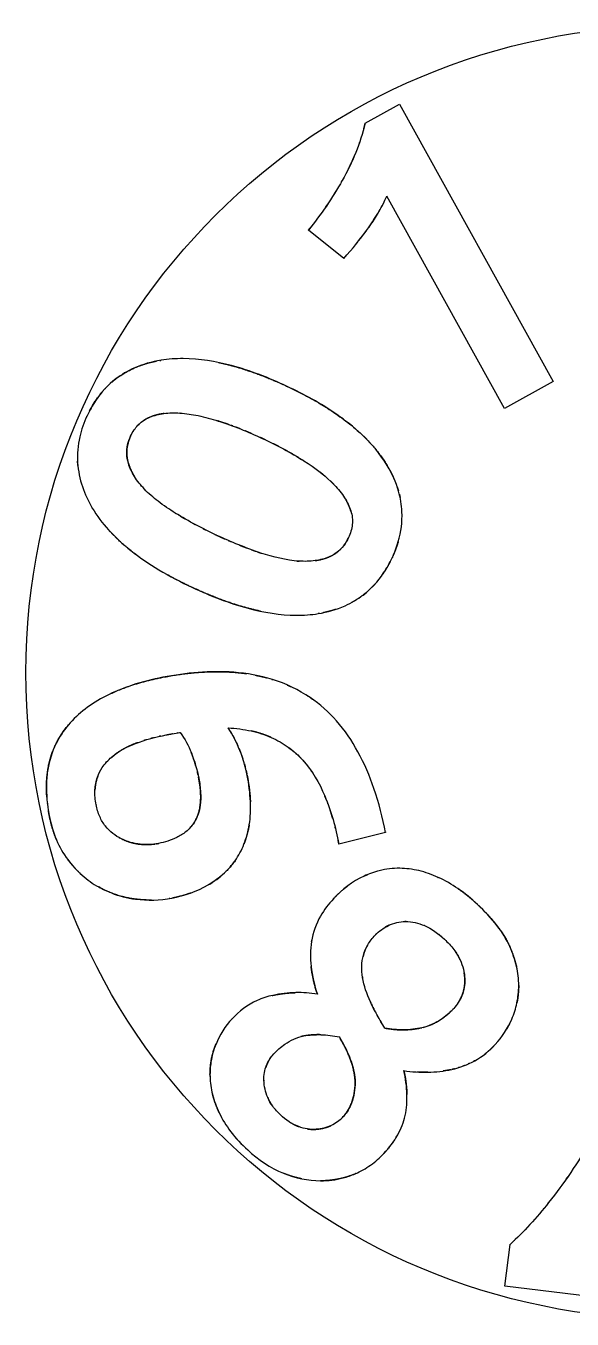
# Model space of a CAD drawing. Extents: x -150 to 150, y -150 to 150.
# Drawn here: x -150 to -23.4, y -150 to 150 of the extents above; entities that cross this region are included whole.
import ezdxf

# ---------------------------------------------------------------- set-up
doc = ezdxf.new("R2010")
doc.units = 0
doc.layers.add('Shape2DView', color=7, linetype='CONTINUOUS')

msp = doc.modelspace()

# ---------------------------------------------------------------- linework, layer by layer
at = {"layer": 'Shape2DView'}
for p, q in [((-71.3804, 127.397), (-63.4334, 131.802)), ((-63.4334, 131.802), (-27.7879, 67.4954)), ((-39.0841, 61.2338), (-66.3921, 110.499)), ((-76.3572, 96.0192), (-84.554, 102.621)), ((-27.7879, 67.4954), (-39.0841, 61.2338)), ((-66.6411, -37.1467), (-77.4769, -39.785)), ((-39.0062, -142.337), (-37.8183, -132.662)), ((10.1287, -148.37), (-39.0062, -142.337))]:
    msp.add_line(p, q, dxfattribs=at)
msp.add_circle((0, 0), 150, dxfattribs=at)
for points, degree in [([(-71.3804, 127.397), (-72.5167, 122.758), (-74.3327, 118.294), (-76.6915, 114.143)], 3), ([(-71.7348, 126.037), (-71.548, 126.714), (-71.3804, 127.397)], 2), ([(-72.6937, 122.949), (-72.666, 123.03)], 1), ([(-72.0542, 124.928), (-72.0542, 124.928)], 1), ([(-75.3225, 116.711), (-74.5441, 118.27), (-73.8776, 119.856)], 2), ([(-76.6915, 114.143), (-78.9893, 110.094), (-81.5907, 106.212), (-84.554, 102.621)], 3), ([(-76.928, 113.729), (-76.6915, 114.143)], 1), ([(-78.5556, 111.006), (-78.3208, 111.383), (-78.0884, 111.765)], 2), ([(-80.554, 107.945), (-80.2802, 108.345), (-80.0095, 108.75)], 2), ([(-67.0929, 108.998), (-68.4258, 106.333), (-70.5519, 103.299)], 2), ([(-81.9854, 105.925), (-81.6996, 106.317)], 1), ([(-84.554, 102.621), (-84.2429, 102.997), (-83.9352, 103.381)], 2), ([(-76.3572, 96.0192), (-74.3124, 98.281), (-72.4207, 100.681), (-70.646, 103.165)], 3), ([(-71.1132, 102.517), (-72.297, 100.889), (-73.4919, 99.3943)], 2), ([(-70.646, 103.165), (-70.7414, 103.032)], 1), ([(-74.3093, 98.3889), (-74.4946, 98.1657)], 1), ([(-128.984, 68.2415), (-125.069, 71.1843), (-119.707, 72.2404)], 2), ([(-119.002, 72.37), (-118.913, 72.385)], 1), ([(-118.834, 72.3981), (-118.673, 72.4244)], 1), ([(-105.358, 71.9001), (-98.1011, 70.3988), (-89.5867, 66.4285)], 2), ([(-135.255, 60.6865), (-133.546, 63.9582), (-131.161, 66.3486)], 2), ([(-129.99, 67.4338), (-129.546, 67.8143), (-129.082, 68.1679)], 2), ([(-89.5867, 66.4285), (-72.5175, 58.469), (-66.266, 47.9868)], 2), ([(-117.99, 60.0864), (-119.755, 59.8505), (-121.256, 59.2244)], 2), ([(-114.238, 60.1718), (-114.32, 60.1771)], 1), ([(-135.88, 59.4102), (-135.811, 59.5587)], 1), ([(-121.256, 59.2244), (-122.763, 58.6225), (-123.892, 57.4984)], 2), ([(-105.423, 58.3331), (-105.579, 58.3836)], 1), ([(-102.881, 57.4749), (-104.165, 57.9346), (-105.423, 58.3331)], 2), ([(-105.423, 58.3331), (-101.942, 57.2291), (-98.5484, 55.8565), (-95.2363, 54.3129)], 3), ([(-102.028, 57.1645), (-102.478, 57.3295)], 1), ([(-125.73, 54.8191), (-127.216, 51.6325), (-126.243, 48.5286)], 2), ([(-100.333, 56.514), (-100.83, 56.7109), (-101.323, 56.8992)], 2), ([(-97.7228, 55.4315), (-98.4557, 55.7488), (-99.1803, 56.0479)], 2), ([(-95.2363, 54.3129), (-95.7829, 54.5658)], 1), ([(-94.3663, 53.9022), (-94.7981, 54.1085), (-95.2363, 54.3129)], 2), ([(-95.2363, 54.3129), (-91.9144, 52.7631), (-88.6717, 51.0392), (-85.5772, 49.0789)], 3), ([(-91.3778, 52.4101), (-91.9816, 52.7252), (-92.5995, 53.036)], 2), ([(-90.3181, 51.8479), (-90.3315, 51.8551)], 1), ([(-85.5772, 49.0789), (-87.7952, 50.4846), (-90.2571, 51.815)], 2), ([(-138.006, 48.6744), (-138.024, 49.0014)], 1), ([(-137.955, 48.021), (-137.986, 48.3473), (-138.006, 48.6744)], 2), ([(-126.243, 48.5286), (-125.765, 46.9606), (-124.82, 45.4416)], 2), ([(-85.5772, 49.0789), (-83.0142, 47.4712), (-80.5653, 45.651), (-78.4775, 43.4636)], 3), ([(-80.4802, 45.3657), (-81.0962, 45.8984), (-81.7681, 46.4247)], 2), ([(-65.8443, 47.2571), (-65.2084, 46.1186), (-64.707, 44.9739)], 2), ([(-122.544, 42.5399), (-122.487, 42.4811)], 1), ([(-78.4775, 43.4636), (-78.9185, 43.9272), (-79.4, 44.3861)], 2), ([(-63.9757, 43.0939), (-63.8192, 42.6341), (-63.6843, 42.1734)], 2), ([(-74.7175, 37.5234), (-75.2186, 39.0827), (-76.1796, 40.5894)], 2), ([(-63.4671, 41.376), (-63.3646, 40.9691), (-63.2788, 40.5614)], 2), ([(-134.619, 38.1451), (-134.702, 38.2862)], 1), ([(-115.523, 37.059), (-115.383, 36.973)], 1), ([(-115.383, 36.973), (-115.173, 36.8436)], 1), ([(-105.726, 31.8169), (-109.036, 33.3611), (-112.276, 35.0592), (-115.383, 36.973)], 3), ([(-114.682, 36.5457), (-114.668, 36.5374)], 1), ([(-114.218, 36.2685), (-113.677, 35.9477), (-113.122, 35.63)], 2), ([(-74.6691, 37.3672), (-74.7175, 37.5234)], 1), ([(-125.722, 28.3114), (-128.636, 30.647), (-130.856, 33.0985)], 2), ([(-111.412, 34.6762), (-111.095, 34.504), (-110.774, 34.3327)], 2), ([(-108.975, 33.3966), (-108.645, 33.2293), (-108.312, 33.063)], 2), ([(-106.302, 32.087), (-105.726, 31.8169)], 1), ([(-105.726, 31.8169), (-104.78, 31.3756), (-103.847, 30.9612)], 2), ([(-95.5376, 27.7188), (-99.0113, 28.8753), (-102.405, 30.269), (-105.726, 31.8169)], 3), ([(-103.145, 30.6527), (-102.493, 30.3715)], 1), ([(-79.7051, 26.8275), (-76.7337, 28.0924), (-75.2478, 31.279)], 2), ([(-75.2478, 31.279), (-75.2135, 31.3533)], 1), ([(-63.7354, 30.2868), (-64.2369, 28.5793), (-65.0186, 26.859)], 2), ([(-125.554, 28.1787), (-125.722, 28.3114)], 1), ([(-123.552, 26.6764), (-124.264, 27.1862), (-124.943, 27.7047)], 2), ([(-100.59, 29.5812), (-99.6682, 29.2096), (-98.7596, 28.8656)], 2), ([(-97.8191, 28.5157), (-97.2924, 28.3231), (-96.7703, 28.14)], 2), ([(-96.469, 28.0351), (-96.0015, 27.8731), (-95.5376, 27.7188)], 2), ([(-95.5376, 27.7188), (-95.3821, 27.6674)], 1), ([(-86.7019, 25.8265), (-89.7123, 26.044), (-92.67, 26.7712), (-95.5376, 27.7188)], 3), ([(-87.2941, 25.8752), (-86.9956, 25.8472), (-86.7019, 25.8265)], 2), ([(-83.0079, 25.9448), (-81.2289, 26.1931), (-79.7051, 26.8275)], 2), ([(-65.5646, 25.7243), (-66.3457, 24.1892), (-67.2711, 22.8427)], 2), ([(-65.0678, 26.7513), (-65.1367, 26.6026)], 1), ([(-111.376, 19.7012), (-114.341, 21.0836), (-116.984, 22.5508)], 2), ([(-68.5906, 21.1057), (-69.1927, 20.3885), (-69.8447, 19.7366)], 2), ([(-95.6001, 14.2181), (-102.862, 15.7309), (-111.376, 19.7012)], 2), ([(-71.0515, 18.6225), (-71.4644, 18.2709), (-71.8948, 17.9422)], 2), ([(-71.9937, 17.8671), (-73.2548, 16.9161), (-74.6652, 16.1602)], 2), ([(-82.1117, 13.686), (-82.2733, 13.6591)], 1), ([(-81.9576, 13.7125), (-82.0366, 13.6988)], 1), ([(-78.218, 14.6425), (-79.6616, 14.1653), (-81.2286, 13.8495)], 2), ([(-118.26, -1.11207), (-107.508, 0.97777), (-98.8544, -0.28118)], 2), ([(-131.108, -5.27829), (-125.67, -2.55237), (-118.26, -1.11207)], 2), ([(-96.8842, -0.61649), (-95.5478, -0.8779), (-94.2644, -1.22383)], 2), ([(-92.9811, -1.59496), (-92.8001, -1.65144)], 1), ([(-89.448, -2.89964), (-89.0129, -3.08815), (-88.585, -3.28815)], 2), ([(-84.8532, -5.33752), (-84.6602, -5.46157)], 1), ([(-84.1138, -5.82339), (-83.8424, -6.00707), (-83.5747, -6.19675)], 2), ([(-145.162, -28.9533), (-145.911, -18.9557), (-140.154, -12.177)], 2), ([(-124.569, -16.4534), (-122.271, -15.5832), (-119.888, -14.9407), (-117.472, -14.4709)], 3), ([(-118.76, -14.7387), (-119.089, -14.8129)], 1), ([(-117.472, -14.4709), (-116.823, -14.3448), (-116.105, -14.2052)], 2), ([(-116.105, -14.2052), (-115.528, -14.0935), (-114.907, -14.0167), (-114.274, -13.9556)], 3), ([(-116.049, -14.1944), (-116.105, -14.2052)], 1), ([(-115.928, -14.1722), (-115.938, -14.1739)], 1), ([(-114.813, -14.0123), (-114.857, -14.0174)], 1), ([(-114.274, -13.9556), (-114.397, -13.9677)], 1), ([(-114.223, -14.0198), (-114.274, -13.9556)], 1), ([(-114.274, -13.9556), (-113.153, -15.3595), (-112.321, -16.9822), (-111.657, -18.6602)], 3), ([(-100.416, -18.1066), (-101.151, -16.2704), (-102.044, -14.496), (-103.139, -12.8552)], 3), ([(-103.139, -12.8552), (-103.044, -12.9984)], 1), ([(-102.601, -13.6983), (-102.407, -14.0207)], 1), ([(-102.078, -14.5945), (-101.911, -14.8944), (-101.749, -15.2027)], 2), ([(-93.1351, -15.0599), (-95.2773, -14.1065), (-97.7876, -13.5548)], 2), ([(-130.124, -19.6254), (-128.497, -18.232), (-126.576, -17.2092), (-124.569, -16.4534)], 3), ([(-127.161, -17.6207), (-128.82, -18.5085), (-130.124, -19.6254)], 2), ([(-124.569, -16.4534), (-125.958, -16.9768), (-127.161, -17.6206)], 2), ([(-124.079, -16.2716), (-124.326, -16.3611), (-124.569, -16.4534)], 2), ([(-122.069, -15.6033), (-122.362, -15.6923), (-122.652, -15.7849)], 2), ([(-120.436, -15.143), (-120.752, -15.2253), (-121.063, -15.3114)], 2), ([(-101.216, -16.2718), (-101.028, -16.6674), (-100.849, -17.0757)], 2), ([(-100.602, -17.6514), (-100.508, -17.8771), (-100.416, -18.1066)], 2), ([(-85.8309, -20.343), (-87.3929, -18.6242), (-89.2579, -17.2861)], 2), ([(-130.124, -19.6254), (-130.249, -19.7309)], 1), ([(-111.657, -18.6602), (-111.687, -18.5841)], 1), ([(-110.548, -21.9771), (-111.016, -20.2843), (-111.657, -18.6602)], 2), ([(-111.657, -18.6602), (-110.907, -20.5594), (-110.337, -22.5291), (-109.948, -24.5343)], 3), ([(-98.7267, -23.8781), (-99.1093, -21.9096), (-99.6896, -19.9798), (-100.416, -18.1066)], 3), ([(-100.357, -18.2595), (-100.252, -18.5362)], 1), ([(-100.021, -19.1734), (-99.8488, -19.6595), (-99.6933, -20.1429)], 2), ([(-85.8309, -20.343), (-83.6588, -22.7638), (-82.0039, -25.6149), (-80.7482, -28.6112)], 3), ([(-83.037, -24.1118), (-84.3103, -22.0385), (-85.8309, -20.343)], 2), ([(-110.11, -23.7472), (-110.186, -23.3995), (-110.27, -23.0546)], 2), ([(-99.365, -21.2234), (-99.2444, -21.6453), (-99.1364, -22.065)], 2), ([(-98.9734, -22.7281), (-98.8808, -23.1228), (-98.7995, -23.5156)], 2), ([(-98.7584, -23.7172), (-98.7267, -23.8781)], 1), ([(-98.7267, -23.8781), (-98.0949, -27.1282), (-97.9722, -29.9761)], 2), ([(-133.406, -24.2708), (-133.927, -25.6704), (-133.999, -27.3036)], 2), ([(-133.349, -24.1171), (-133.406, -24.2708)], 1), ([(-111.028, -34.8516), (-108.659, -31.1639), (-109.948, -24.5343)], 2), ([(-109.948, -24.5343), (-110.014, -24.204)], 1), ([(-80.7482, -28.6112), (-79.2475, -32.197), (-78.221, -35.9691), (-77.4769, -39.785)], 3), ([(-80.4537, -29.3314), (-80.5988, -28.9676), (-80.7482, -28.6112)], 2), ([(-145.021, -30.4016), (-145.033, -30.2979)], 1), ([(-144.589, -33.1475), (-144.706, -32.5442), (-144.803, -31.9513)], 2), ([(-133.72, -30.6801), (-133.704, -30.7605)], 1), ([(-80.0332, -30.4268), (-80.0359, -30.4195)], 1), ([(-78.9015, -33.8625), (-79.1942, -32.8616), (-79.5135, -31.9056)], 2), ([(-142.919, -38.7909), (-143.99, -36.2309), (-144.589, -33.1475)], 2), ([(-131.651, -35.5207), (-131.549, -35.6486)], 1), ([(-127.857, -38.5839), (-129.29, -37.9043), (-130.545, -36.8784), (-131.549, -35.6486)], 3), ([(-111.695, -35.7407), (-111.334, -35.3165), (-111.028, -34.8516)], 2), ([(-98.2423, -35.3099), (-98.646, -37.6958), (-99.4449, -39.7511)], 2), ([(-78.2827, -36.1463), (-78.3661, -35.8171)], 1), ([(-128.473, -38.2637), (-128.343, -38.337), (-128.211, -38.4065)], 2), ([(-127.857, -38.5839), (-125.78, -39.5988), (-123.535, -39.8362)], 2), ([(-123.535, -39.8362), (-125.035, -39.6798), (-126.502, -39.2483), (-127.857, -38.5839)], 3), ([(-77.4769, -39.785), (-77.566, -39.3263), (-77.6596, -38.875)], 2), ([(-66.6732, -36.9861), (-66.6411, -37.1467)], 1), ([(-119.281, -39.6476), (-120.678, -39.9202), (-122.115, -39.9724), (-123.535, -39.8362)], 3), ([(-123.535, -39.8362), (-121.736, -40.0076), (-120.039, -39.7735)], 2), ([(-119.72, -39.7257), (-119.499, -39.6901), (-119.281, -39.6476)], 2), ([(-119.281, -39.6476), (-119.2, -39.6318)], 1), ([(-137.145, -46.8624), (-138.824, -45.3403), (-140.289, -43.412)], 2), ([(-101.544, -43.683), (-104.028, -47.1447), (-107.76, -49.2889)], 2), ([(-71.642, -47.2293), (-74.3211, -48.4845), (-76.7124, -50.3118), (-78.725, -52.4768)], 3), ([(-71.642, -47.2293), (-71.2231, -47.0322), (-70.7989, -46.8565)], 2), ([(-54.6124, -47.4734), (-54.463, -47.5408)], 1), ([(-124.608, -52.5637), (-129.077, -52.0138), (-133.134, -49.7524)], 2), ([(-116.175, -52.343), (-113.232, -51.7737), (-110.363, -50.778), (-107.76, -49.2889)], 3), ([(-78.725, -52.4768), (-77.2272, -50.8706), (-75.5697, -49.6136)], 2), ([(-49.8634, -50.1487), (-47.5863, -51.7162), (-45.3271, -53.823)], 2), ([(-124.608, -52.5637), (-121.806, -52.9174), (-118.947, -52.8841), (-116.175, -52.343)], 3), ([(-120.918, -52.7958), (-122.724, -52.8001), (-124.608, -52.5637)], 2), ([(-116.674, -52.4346), (-116.805, -52.4567)], 1), ([(-111.833, -51.1588), (-113.898, -51.9005), (-116.175, -52.343)], 2), ([(-78.8362, -52.5968), (-78.725, -52.4768)], 1), ([(-45.2074, -53.9349), (-44.9177, -54.2068), (-44.6376, -54.4781)], 2), ([(-43.44, -55.6818), (-39.6087, -59.6833), (-37.893, -63.5637)], 2), ([(-69.0944, -60.934), (-68.2107, -59.9829), (-67.1282, -59.2255), (-65.9463, -58.6811)], 3), ([(-65.9463, -58.6811), (-66.4181, -58.8994), (-66.8546, -59.1536)], 2), ([(-65.9463, -58.6811), (-64.7318, -58.0915), (-63.3888, -57.7843), (-62.0376, -57.7564)], 3), ([(-65.7982, -58.6112), (-65.9463, -58.6811)], 1), ([(-62.0376, -57.7564), (-62.2013, -57.7615)], 1), ([(-62.0376, -57.7564), (-60.5314, -57.7393), (-59.0386, -58.1244), (-57.6445, -58.7114)], 3), ([(-61.8734, -57.7561), (-62.0376, -57.7564)], 1), ([(-57.6445, -58.7114), (-57.7201, -58.6798)], 1), ([(-57.5692, -58.7441), (-57.6445, -58.7114)], 1), ([(-57.6445, -58.7114), (-55.9269, -59.4545), (-54.4012, -60.5965), (-53.0264, -61.8754)], 3), ([(-83.7971, -62.408), (-83.7434, -62.0851)], 1), ([(-68.7858, -60.618), (-68.9437, -60.7723), (-69.0944, -60.934)], 2), ([(-53.0264, -61.8754), (-53.6824, -61.2637), (-54.3331, -60.7465)], 2), ([(-72.0033, -70.7403), (-72.3013, -69.022), (-72.257, -67.2399), (-71.7901, -65.5603)], 3), ([(-71.7901, -65.5603), (-71.8336, -65.7183), (-71.8724, -65.8774)], 2), ([(-70.7638, -63.142), (-71.457, -64.3191), (-71.7901, -65.5603)], 2), ([(-49.3867, -66.6499), (-49.9103, -65.4684), (-50.8259, -64.2695)], 2), ([(-37.893, -63.5637), (-36.8404, -65.9446), (-36.3181, -68.1972)], 2), ([(-82.4582, -74.6523), (-83.5712, -71.2429), (-83.9076, -68.1915)], 2), ([(-49.3867, -66.6499), (-48.7706, -68.0594), (-48.3486, -69.564), (-48.2955, -71.0947)], 3), ([(-72.0299, -70.5787), (-72.0033, -70.7403)], 1), ([(-72.0033, -70.7403), (-71.9749, -70.902)], 1), ([(-70.1803, -76.3911), (-71.0154, -74.5876), (-71.6689, -72.6942), (-72.0033, -70.7403)], 3), ([(-48.9724, -74.9855), (-48.2216, -73.2105), (-48.2955, -71.0947)], 2), ([(-48.2955, -71.0947), (-48.2461, -72.4241), (-48.4528, -73.765), (-48.9724, -74.9855)], 3), ([(-48.2955, -71.0947), (-48.3211, -70.3603), (-48.4604, -69.6002)], 2), ([(-92.9305, -74.9238), (-92.7705, -74.8893)], 1), ([(-92.7705, -74.8893), (-90.1054, -74.3367), (-87.5718, -74.2696)], 2), ([(-48.9724, -74.9855), (-49.457, -76.0609), (-50.0698, -77.0805), (-50.8646, -77.9335)], 3), ([(-49.3902, -75.835), (-49.1722, -75.4291), (-48.9724, -74.9855)], 2), ([(-35.8039, -72.6044), (-35.827, -74.6976), (-36.2089, -76.6037)], 2), ([(-70.2487, -76.2423), (-70.1803, -76.3911)], 1), ([(-70.1803, -76.3911), (-70.0828, -76.6001)], 1), ([(-66.8385, -82.5062), (-68.0689, -80.5309), (-69.2041, -78.4968), (-70.1803, -76.3911)], 3), ([(-69.9461, -76.8888), (-69.7798, -77.2333)], 1), ([(-69.6097, -77.5787), (-69.3821, -78.0304)], 1), ([(-57.9033, -82.3237), (-54.013, -81.3096), (-50.8646, -77.9335)], 2), ([(-102.236, -80.3432), (-103.824, -82.0438), (-105.044, -84.0671), (-105.947, -86.2119)], 3), ([(-102.236, -80.3432), (-102.124, -80.2239)], 1), ([(-69.0355, -78.6978), (-68.8664, -79.0154)], 1), ([(-68.6805, -79.3589), (-68.638, -79.4366)], 1), ([(-67.935, -80.6836), (-67.6814, -81.1172)], 1), ([(-41.2374, -86.2922), (-39.6318, -84.5703), (-38.383, -82.5371), (-37.4038, -80.3945)], 3), ([(-37.4038, -80.3945), (-37.9992, -81.6969), (-38.6815, -82.8459)], 2), ([(-66.8385, -82.5062), (-62.3267, -83.3339), (-58.2212, -82.4023)], 2), ([(-107.335, -93.7237), (-107.427, -89.6873), (-105.947, -86.2119)], 2), ([(-105.947, -86.2119), (-105.883, -86.0612)], 1), ([(-85.6183, -84.3197), (-85.9401, -84.3814), (-86.2581, -84.4633)], 2), ([(-81.6777, -84.0168), (-83.7515, -83.9578), (-85.6183, -84.3197)], 2), ([(-73.7196, -95.6534), (-73.5384, -90.9671), (-77.3587, -84.5485)], 2), ([(-45.9831, -90.0541), (-44.2064, -89.0795), (-42.6202, -87.7767), (-41.2374, -86.2922)], 3), ([(-41.2374, -86.2922), (-42.3857, -87.5235), (-43.6231, -88.4915)], 2), ([(-92.639, -88.5305), (-93.5649, -89.5235), (-94.2242, -91.0983)], 2), ([(-94.2242, -91.0983), (-93.8299, -90.1576), (-93.3213, -89.2634), (-92.639, -88.5305)], 3), ([(-92.583, -88.4707), (-92.639, -88.5305)], 1), ([(-94.8403, -94.6175), (-94.885, -93.4136), (-94.6977, -92.2005), (-94.2242, -91.0983)], 3), ([(-94.2242, -91.0983), (-94.3529, -91.3996), (-94.4549, -91.7123)], 2), ([(-62.4059, -92.3518), (-60.5868, -92.6371), (-58.7424, -92.7583), (-56.9, -92.726)], 3), ([(-62.4059, -92.3518), (-61.7767, -95.2621), (-61.7025, -97.8557)], 2), ([(-56.9, -92.726), (-58.2157, -92.7489), (-59.508, -92.668)], 2), ([(-56.9, -92.726), (-55.0209, -92.6938), (-53.1456, -92.4771), (-51.3064, -92.0873)], 3), ([(-51.4744, -92.1224), (-52.3802, -92.3088), (-53.2879, -92.438)], 2), ([(-51.3064, -92.0873), (-49.4454, -91.6754), (-47.6504, -90.9798), (-45.9831, -90.0541)], 3), ([(-50.6692, -91.9343), (-50.9864, -92.0162), (-51.3064, -92.0873)], 2), ([(-49.4954, -91.5913), (-49.8633, -91.7075)], 1), ([(-48.2621, -91.1417), (-48.509, -91.2412), (-48.7577, -91.3336)], 2), ([(-47.3003, -90.7247), (-47.5288, -90.8292)], 1), ([(-45.9831, -90.0541), (-46.1853, -90.1662), (-46.3888, -90.2732)], 2), ([(-94.8428, -94.5356), (-94.8403, -94.6175)], 1), ([(-94.8403, -94.6175), (-94.8352, -94.7816)], 1), ([(-93.9631, -98.5771), (-94.4753, -97.3132), (-94.8112, -95.9728), (-94.8403, -94.6175)], 3), ([(-76.6091, -103.193), (-73.9262, -100.316), (-73.7196, -95.6534)], 2), ([(-105.219, -102.123), (-106.228, -99.9485), (-106.757, -97.8552)], 2), ([(-93.9936, -98.5011), (-93.9631, -98.5771)], 1), ([(-93.9631, -98.5771), (-93.5435, -99.6136), (-92.8019, -100.627)], 2), ([(-86.756, -105.345), (-88.3536, -104.776), (-89.7698, -103.772), (-91.0142, -102.612)], 3), ([(-88.901, -104.276), (-87.8325, -104.963), (-86.756, -105.345)], 2), ([(-76.6091, -103.193), (-77.3449, -103.984), (-78.2472, -104.614), (-79.228, -105.083)], 3), ([(-76.8379, -103.428), (-76.7209, -103.313), (-76.6091, -103.193)], 2), ([(-98.6117, -110.76), (-100.906, -108.62), (-102.554, -106.469)], 2), ([(-82.7193, -105.968), (-84.0849, -106.088), (-85.4663, -105.827), (-86.756, -105.345)], 3), ([(-84.7357, -105.887), (-83.7005, -106.053), (-82.7193, -105.968)], 2), ([(-82.7193, -105.968), (-80.8276, -105.828), (-79.228, -105.083)], 2), ([(-79.228, -105.083), (-80.3204, -105.593), (-81.512, -105.88), (-82.7193, -105.968)], 3), ([(-63.8834, -107.334), (-65.1016, -109.484), (-67.0311, -111.553)], 2), ([(-98.6117, -110.76), (-96.1888, -113.023), (-93.4052, -114.932), (-90.3194, -116.16)], 3), ([(-98.4916, -110.871), (-98.6117, -110.76)], 1), ([(-19.1261, -108.686), (-22.0715, -113.643), (-25.2797, -118.45), (-28.8752, -122.957)], 3), ([(-67.0311, -111.553), (-67.1432, -111.673)], 1), ([(-90.3194, -116.16), (-87.5858, -117.255), (-84.6593, -117.908), (-81.7114, -117.904)], 3), ([(-86.073, -117.449), (-88.1801, -117.013), (-90.3194, -116.16)], 2), ([(-73.9669, -116.395), (-76.0247, -117.24), (-78.206, -117.611)], 2), ([(-73.5151, -116.202), (-73.6648, -116.268)], 1), ([(-24.8413, -117.56), (-24.6067, -117.226), (-24.3725, -116.888)], 2), ([(-78.2063, -117.611), (-79.9207, -117.904), (-81.7114, -117.904)], 2), ([(-25.747, -118.833), (-25.7241, -118.801)], 1), ([(-28.9885, -123.099), (-28.8752, -122.957)], 1), ([(-28.8752, -122.957), (-28.7719, -122.827)], 1), ([(-28.1236, -122.004), (-28.118, -121.997)], 1), ([(-30.1313, -124.505), (-29.9451, -124.279)], 1), ([(-33.2015, -128.064), (-33.1509, -128.008)], 1), ([(-32.2392, -126.986), (-32.1133, -126.842)], 1), ([(-36.7503, -131.694), (-36.7253, -131.67)], 1), ([(-36.2586, -131.227), (-36.0728, -131.047)], 1), ([(-35.1984, -130.179), (-35.0115, -129.989)], 1), ([(-34.2801, -129.228), (-34.1406, -129.08)], 1), ([(-37.8183, -132.662), (-37.7534, -132.605)], 1)]:
    msp.add_open_spline(points, degree=degree, dxfattribs=at)
for points, knots in [([(-70.646, 103.165), (-69.7715, 104.407), (-68.9403, 105.679), (-68.1791, 106.991), (-67.5199, 108.128), (-66.9126, 109.295), (-66.3921, 110.499)], [0, 0, 0, 0, 0.535649, 0.535649, 0.535649, 1, 1, 1, 1]), ([(-118.673, 72.4244), (-120.836, 72.0803), (-122.967, 71.4924), (-124.969, 70.5979), (-126.45, 69.9372), (-127.858, 69.1081), (-129.145, 68.1197), (-130.989, 66.7076), (-132.574, 64.9695), (-133.863, 63.0389), (-134.603, 61.9327), (-135.249, 60.7648), (-135.811, 59.5587)], [0, 0, 0, 0, 0.293515, 0.293515, 0.293515, 0.510813, 0.510813, 0.510813, 0.821755, 0.821755, 0.821755, 1, 1, 1, 1]), ([(-89.5867, 66.4285), (-93.7138, 68.3501), (-97.9717, 70.0168), (-102.373, 71.1924), (-106.022, 72.1622), (-109.779, 72.7928), (-113.559, 72.8126), (-115.271, 72.8206), (-116.984, 72.7005), (-118.673, 72.4244)], [0, 0, 0, 0, 0.453406, 0.453406, 0.453406, 0.829589, 0.829589, 0.829589, 1, 1, 1, 1]), ([(-66.266, 47.9868), (-67.8884, 50.7076), (-69.963, 53.1398), (-72.2708, 55.3027), (-74.0492, 56.9693), (-75.9683, 58.4821), (-77.9695, 59.8722), (-81.6291, 62.4098), (-85.5543, 64.5456), (-89.5867, 66.4285)], [0, 0, 0, 0, 0.314874, 0.314874, 0.314874, 0.557267, 0.557267, 0.557267, 1, 1, 1, 1]), ([(-121.256, 59.2244), (-120.228, 59.6532), (-119.14, 59.9294), (-118.036, 60.0802), (-116.807, 60.2482), (-115.559, 60.2643), (-114.32, 60.1771)], [0, 0, 0, 0, 0.47337, 0.47337, 0.47337, 1, 1, 1, 1]), ([(-114.32, 60.1771), (-112.899, 60.0881), (-111.486, 59.8791), (-110.09, 59.5897), (-108.512, 59.2621), (-106.957, 58.8317), (-105.423, 58.3331)], [0, 0, 0, 0, 0.469582, 0.469582, 0.469582, 1, 1, 1, 1]), ([(-135.811, 59.5587), (-136.545, 57.9868), (-137.13, 56.3438), (-137.516, 54.6528), (-137.964, 52.6968), (-138.137, 50.677), (-138.006, 48.6744)], [0, 0, 0, 0, 0.463532, 0.463532, 0.463532, 1, 1, 1, 1]), ([(-125.73, 54.8191), (-125.496, 55.323), (-125.224, 55.8044), (-124.913, 56.2633), (-124.385, 57.0393), (-123.733, 57.7323), (-122.973, 58.2823), (-122.443, 58.6669), (-121.864, 58.9819), (-121.256, 59.2244)], [0, 0, 0, 0, 0.257597, 0.257597, 0.257597, 0.694859, 0.694859, 0.694859, 1, 1, 1, 1]), ([(-126.243, 48.5286), (-126.467, 49.2416), (-126.599, 49.9836), (-126.623, 50.7302), (-126.674, 52.1397), (-126.328, 53.5446), (-125.73, 54.8191)], [0, 0, 0, 0, 0.346746, 0.346746, 0.346746, 1, 1, 1, 1]), ([(-138.006, 48.6744), (-137.89, 46.7859), (-137.516, 44.9152), (-136.916, 43.1207), (-136.338, 41.3842), (-135.553, 39.7193), (-134.619, 38.1451)], [0, 0, 0, 0, 0.50838, 0.50838, 0.50838, 1, 1, 1, 1]), ([(-122.544, 42.5399), (-123.405, 43.4457), (-124.192, 44.425), (-124.848, 45.4868), (-125.436, 46.4388), (-125.918, 47.4588), (-126.243, 48.5286)], [0, 0, 0, 0, 0.527015, 0.527015, 0.527015, 1, 1, 1, 1]), ([(-65.1367, 26.6026), (-64.571, 27.8154), (-64.0893, 29.0683), (-63.7159, 30.3536), (-63.0624, 32.5942), (-62.7505, 34.9397), (-62.859, 37.2731), (-62.9315, 38.8854), (-63.2011, 40.4877), (-63.6454, 42.039), (-64.2424, 44.1291), (-65.1517, 46.1227), (-66.266, 47.9868)], [0, 0, 0, 0, 0.179416, 0.179416, 0.179416, 0.492397, 0.492397, 0.492397, 0.708752, 0.708752, 0.708752, 1, 1, 1, 1]), ([(-115.383, 36.973), (-116.758, 37.8187), (-118.095, 38.7252), (-119.367, 39.7143), (-120.488, 40.5856), (-121.559, 41.5212), (-122.544, 42.5399)], [0, 0, 0, 0, 0.531699, 0.531699, 0.531699, 1, 1, 1, 1]), ([(-78.4775, 43.4636), (-77.6107, 42.5668), (-76.8174, 41.5969), (-76.1511, 40.5446), (-75.5527, 39.5998), (-75.059, 38.5872), (-74.7175, 37.5234)], [0, 0, 0, 0, 0.526682, 0.526682, 0.526682, 1, 1, 1, 1]), ([(-134.619, 38.1451), (-133.548, 36.3384), (-132.269, 34.6589), (-130.859, 33.102), (-129.286, 31.3648), (-127.551, 29.7777), (-125.722, 28.3114)], [0, 0, 0, 0, 0.47275, 0.47275, 0.47275, 1, 1, 1, 1]), ([(-74.7175, 37.5234), (-74.383, 36.4891), (-74.2644, 35.3866), (-74.3784, 34.3055), (-74.4857, 33.2565), (-74.8013, 32.235), (-75.2478, 31.279)], [0, 0, 0, 0, 0.507799, 0.507799, 0.507799, 1, 1, 1, 1]), ([(-75.2478, 31.279), (-75.8535, 29.9705), (-76.7304, 28.7745), (-77.876, 27.8945), (-78.4358, 27.4614), (-79.0534, 27.1045), (-79.7051, 26.8275)], [0, 0, 0, 0, 0.670657, 0.670657, 0.670657, 1, 1, 1, 1]), ([(-125.722, 28.3114), (-123.656, 26.6716), (-121.467, 25.1902), (-119.206, 23.8326), (-116.675, 22.3138), (-114.052, 20.9494), (-111.376, 19.7012)], [0, 0, 0, 0, 0.471925, 0.471925, 0.471925, 1, 1, 1, 1]), ([(-79.7051, 26.8275), (-80.7454, 26.394), (-81.8458, 26.1101), (-82.9627, 25.9512), (-84.1986, 25.7751), (-85.4542, 25.7488), (-86.7019, 25.8265)], [0, 0, 0, 0, 0.474902, 0.474902, 0.474902, 1, 1, 1, 1]), ([(-82.2733, 13.6591), (-80.1328, 14.0083), (-78.0255, 14.5966), (-76.0444, 15.4836), (-74.567, 16.1439), (-73.1631, 16.9706), (-71.8782, 17.9548), (-70.0103, 19.381), (-68.4052, 21.139), (-67.102, 23.0923), (-66.3556, 24.2081), (-65.7039, 25.3861), (-65.1367, 26.6026)], [0, 0, 0, 0, 0.290079, 0.290079, 0.290079, 0.506465, 0.506465, 0.506465, 0.820523, 0.820523, 0.820523, 1, 1, 1, 1]), ([(-111.376, 19.7012), (-107.229, 17.7702), (-102.95, 16.0952), (-98.5264, 14.9139), (-94.8696, 13.9419), (-91.104, 13.3092), (-87.3142, 13.2874), (-85.6276, 13.2785), (-83.9392, 13.3936), (-82.2733, 13.6591)], [0, 0, 0, 0, 0.455328, 0.455328, 0.455328, 0.832142, 0.832142, 0.832142, 1, 1, 1, 1]), ([(-84.1138, -5.82339), (-86.8042, -3.99924), (-89.7731, -2.59489), (-92.875, -1.62794), (-95.784, -0.71788), (-98.8038, -0.18418), (-101.841, 0.04882), (-104.585, 0.25961), (-107.344, 0.22849), (-110.087, 0.0169), (-112.831, -0.19518), (-115.559, -0.58728), (-118.26, -1.11207)], [0, 0, 0, 0, 0.275394, 0.275394, 0.275394, 0.533615, 0.533615, 0.533615, 0.766808, 0.766808, 0.766808, 1, 1, 1, 1]), ([(-118.26, -1.11207), (-120.672, -1.58133), (-123.062, -2.17689), (-125.396, -2.94552), (-127.475, -3.63047), (-129.511, -4.45358), (-131.457, -5.45539), (-133.148, -6.32591), (-134.772, -7.33279), (-136.277, -8.49573), (-137.69, -9.58643), (-138.998, -10.8158), (-140.154, -12.177)], [0, 0, 0, 0, 0.294841, 0.294841, 0.294841, 0.55747, 0.55747, 0.55747, 0.785746, 0.785746, 0.785746, 1, 1, 1, 1]), ([(-66.6411, -37.1467), (-67.3301, -33.6894), (-68.2071, -30.2661), (-69.3497, -26.9299), (-70.3569, -23.9924), (-71.5718, -21.1213), (-73.0614, -18.3949), (-74.4575, -15.84), (-76.0991, -13.4129), (-78.022, -11.2241), (-79.8163, -9.17906), (-81.8589, -7.34776), (-84.1138, -5.82339)], [0, 0, 0, 0, 0.287439, 0.287439, 0.287439, 0.540678, 0.540678, 0.540678, 0.778134, 0.778134, 0.778134, 1, 1, 1, 1]), ([(-140.154, -12.177), (-141.272, -13.4927), (-142.236, -14.9413), (-143.001, -16.4901), (-143.937, -18.3796), (-144.57, -20.414), (-144.913, -22.4933), (-145.096, -23.6066), (-145.203, -24.7271), (-145.235, -25.855), (-145.309, -28.3004), (-145.055, -30.748), (-144.589, -33.1475)], [0, 0, 0, 0, 0.233184, 0.233184, 0.233184, 0.517782, 0.517782, 0.517782, 0.669882, 0.669882, 0.669882, 1, 1, 1, 1]), ([(-103.139, -12.8552), (-101.335, -12.9511), (-99.5351, -13.17), (-97.7713, -13.5584), (-96.1819, -13.9086), (-94.6214, -14.3983), (-93.1351, -15.0599)], [0, 0, 0, 0, 0.525869, 0.525869, 0.525869, 1, 1, 1, 1]), ([(-93.1351, -15.0599), (-91.7484, -15.6838), (-90.4224, -16.4431), (-89.1909, -17.3343), (-87.9702, -18.2166), (-86.8436, -19.228), (-85.8309, -20.343)], [0, 0, 0, 0, 0.502324, 0.502324, 0.502324, 1, 1, 1, 1]), ([(-133.406, -24.2708), (-133.126, -23.4953), (-132.76, -22.7512), (-132.31, -22.061), (-131.713, -21.143), (-130.968, -20.3241), (-130.124, -19.6254)], [0, 0, 0, 0, 0.429429, 0.429429, 0.429429, 1, 1, 1, 1]), ([(-98.2423, -35.3099), (-97.9619, -33.5533), (-97.8961, -31.766), (-97.9717, -29.9882), (-98.0601, -27.9365), (-98.3353, -25.8949), (-98.7267, -23.8781)], [0, 0, 0, 0, 0.464424, 0.464424, 0.464424, 1, 1, 1, 1]), ([(-133.72, -30.6801), (-133.94, -29.5503), (-134.053, -28.3972), (-133.997, -27.2495), (-133.948, -26.2337), (-133.761, -25.2227), (-133.406, -24.2708)], [0, 0, 0, 0, 0.530152, 0.530152, 0.530152, 1, 1, 1, 1]), ([(-109.948, -24.5343), (-109.734, -25.638), (-109.579, -26.7543), (-109.52, -27.8765), (-109.469, -28.847), (-109.489, -29.8228), (-109.616, -30.7859), (-109.803, -32.2184), (-110.243, -33.6335), (-111.028, -34.8516)], [0, 0, 0, 0, 0.316922, 0.316922, 0.316922, 0.591175, 0.591175, 0.591175, 1, 1, 1, 1]), ([(-131.549, -35.6486), (-132.096, -34.9817), (-132.538, -34.2306), (-132.884, -33.438), (-133.268, -32.5571), (-133.536, -31.6263), (-133.72, -30.6801)], [0, 0, 0, 0, 0.473811, 0.473811, 0.473811, 1, 1, 1, 1]), ([(-144.589, -33.1475), (-144.213, -35.082), (-143.674, -36.9886), (-142.913, -38.8063), (-142.229, -40.4406), (-141.361, -42.0013), (-140.289, -43.412)], [0, 0, 0, 0, 0.526387, 0.526387, 0.526387, 1, 1, 1, 1]), ([(-111.028, -34.8516), (-111.547, -35.6419), (-112.194, -36.3462), (-112.928, -36.9413), (-113.579, -37.4695), (-114.296, -37.9136), (-115.049, -38.2832), (-116.383, -38.9379), (-117.822, -39.3633), (-119.281, -39.6476)], [0, 0, 0, 0, 0.289397, 0.289397, 0.289397, 0.545794, 0.545794, 0.545794, 1, 1, 1, 1]), ([(-101.544, -43.683), (-100.7, -42.492), (-100.012, -41.1923), (-99.4771, -39.8334), (-98.9033, -38.3768), (-98.5035, -36.8541), (-98.2423, -35.3099)], [0, 0, 0, 0, 0.482747, 0.482747, 0.482747, 1, 1, 1, 1]), ([(-140.289, -43.412), (-139.294, -44.7224), (-138.182, -45.9459), (-136.951, -47.0366), (-135.78, -48.0748), (-134.501, -48.9911), (-133.134, -49.7524)], [0, 0, 0, 0, 0.5124, 0.5124, 0.5124, 1, 1, 1, 1]), ([(-107.76, -49.2889), (-106.4, -48.508), (-105.128, -47.5711), (-103.99, -46.4915), (-103.087, -45.6366), (-102.269, -44.6934), (-101.544, -43.683)], [0, 0, 0, 0, 0.557862, 0.557862, 0.557862, 1, 1, 1, 1]), ([(-63.38, -45.4137), (-64.9696, -45.4055), (-66.5606, -45.5865), (-68.1034, -45.969), (-69.3209, -46.2699), (-70.5072, -46.695), (-71.642, -47.2293)], [0, 0, 0, 0, 0.558934, 0.558934, 0.558934, 1, 1, 1, 1]), ([(-54.463, -47.5408), (-55.9177, -46.8796), (-57.4288, -46.3388), (-58.9824, -45.9682), (-60.4227, -45.6242), (-61.8996, -45.4288), (-63.38, -45.4137)], [0, 0, 0, 0, 0.518775, 0.518775, 0.518775, 1, 1, 1, 1]), ([(-45.3271, -53.823), (-46.7559, -52.4908), (-48.2681, -51.246), (-49.877, -50.1394), (-51.3271, -49.1423), (-52.8567, -48.2581), (-54.463, -47.5408)], [0, 0, 0, 0, 0.525881, 0.525881, 0.525881, 1, 1, 1, 1]), ([(-133.134, -49.7524), (-132.187, -50.2812), (-131.21, -50.7445), (-130.201, -51.1423), (-128.407, -51.8496), (-126.523, -52.3292), (-124.608, -52.5637)], [0, 0, 0, 0, 0.359409, 0.359409, 0.359409, 1, 1, 1, 1]), ([(-78.725, -52.4768), (-79.8635, -53.6973), (-80.8811, -55.0348), (-81.7067, -56.4857), (-82.7511, -58.3135), (-83.4746, -60.3269), (-83.7971, -62.408)], [0, 0, 0, 0, 0.442128, 0.442128, 0.442128, 1, 1, 1, 1]), ([(-37.893, -63.5637), (-38.6569, -61.8378), (-39.6703, -60.2295), (-40.8154, -58.7295), (-42.1664, -56.9627), (-43.7008, -55.3408), (-45.3271, -53.823)], [0, 0, 0, 0, 0.459282, 0.459282, 0.459282, 1, 1, 1, 1]), ([(-83.7971, -62.408), (-84.1134, -64.3136), (-84.1198, -66.2628), (-83.9086, -68.1818), (-83.666, -70.3829), (-83.1446, -72.5474), (-82.4582, -74.6523)], [0, 0, 0, 0, 0.466056, 0.466056, 0.466056, 1, 1, 1, 1]), ([(-71.7901, -65.5603), (-71.5669, -64.7267), (-71.2224, -63.927), (-70.7865, -63.1807), (-70.3137, -62.3702), (-69.736, -61.6219), (-69.0944, -60.934)], [0, 0, 0, 0, 0.479622, 0.479622, 0.479622, 1, 1, 1, 1]), ([(-53.0264, -61.8754), (-52.2288, -62.6198), (-51.4778, -63.4152), (-50.818, -64.2799), (-50.2564, -65.0169), (-49.761, -65.8059), (-49.3867, -66.6499)], [0, 0, 0, 0, 0.539739, 0.539739, 0.539739, 1, 1, 1, 1]), ([(-35.8039, -72.6044), (-35.7954, -71.1246), (-35.9822, -69.6463), (-36.3165, -68.2042), (-36.6856, -66.6107), (-37.2314, -65.0605), (-37.893, -63.5637)], [0, 0, 0, 0, 0.475255, 0.475255, 0.475255, 1, 1, 1, 1]), ([(-92.7705, -74.8893), (-94.0296, -75.1546), (-95.2606, -75.5548), (-96.4307, -76.0901), (-98.6305, -77.0907), (-100.593, -78.5753), (-102.236, -80.3432)], [0, 0, 0, 0, 0.347688, 0.347688, 0.347688, 1, 1, 1, 1]), ([(-82.4582, -74.6523), (-84.1154, -74.3503), (-85.8041, -74.2277), (-87.4883, -74.2675), (-89.2629, -74.3088), (-91.0319, -74.5287), (-92.7705, -74.8893)], [0, 0, 0, 0, 0.487006, 0.487006, 0.487006, 1, 1, 1, 1]), ([(-37.4038, -80.3945), (-36.8771, -79.2073), (-36.4864, -77.9608), (-36.2259, -76.6879), (-35.9507, -75.3457), (-35.8189, -73.9753), (-35.8039, -72.6044)], [0, 0, 0, 0, 0.486816, 0.486816, 0.486816, 1, 1, 1, 1]), ([(-50.8646, -77.9335), (-51.7794, -78.9148), (-52.7965, -79.8041), (-53.918, -80.5397), (-55.2306, -81.4036), (-56.6903, -82.0463), (-58.2212, -82.4023)], [0, 0, 0, 0, 0.460332, 0.460332, 0.460332, 1, 1, 1, 1]), ([(-85.6183, -84.3197), (-84.3254, -84.0688), (-83.0031, -83.9794), (-81.6857, -84.0166), (-80.2319, -84.0577), (-78.7837, -84.2506), (-77.3587, -84.5485)], [0, 0, 0, 0, 0.475531, 0.475531, 0.475531, 1, 1, 1, 1]), ([(-58.2212, -82.4023), (-59.6033, -82.7164), (-61.0194, -82.8781), (-62.4369, -82.8942), (-63.9117, -82.9116), (-65.3872, -82.7727), (-66.8385, -82.5062)], [0, 0, 0, 0, 0.490158, 0.490158, 0.490158, 1, 1, 1, 1]), ([(-105.947, -86.2119), (-106.51, -87.5316), (-106.902, -88.9228), (-107.121, -90.3409), (-107.294, -91.4586), (-107.361, -92.5923), (-107.335, -93.7237)], [0, 0, 0, 0, 0.559252, 0.559252, 0.559252, 1, 1, 1, 1]), ([(-92.639, -88.5305), (-91.8339, -87.6673), (-90.9518, -86.8731), (-89.982, -86.2016), (-88.672, -85.2908), (-87.1877, -84.6173), (-85.6183, -84.3197)], [0, 0, 0, 0, 0.424713, 0.424713, 0.424713, 1, 1, 1, 1]), ([(-77.3587, -84.5485), (-76.4755, -86.0342), (-75.6748, -87.5721), (-75.0331, -89.1765), (-74.5037, -90.5045), (-74.0825, -91.8809), (-73.8647, -93.294), (-73.7449, -94.0742), (-73.6891, -94.865), (-73.7196, -95.6534)], [0, 0, 0, 0, 0.437436, 0.437436, 0.437436, 0.799772, 0.799772, 0.799772, 1, 1, 1, 1]), ([(-62.1163, -102.761), (-61.7738, -101.155), (-61.6557, -99.5061), (-61.7022, -97.865), (-61.7551, -96.0109), (-62.0142, -94.1655), (-62.4059, -92.3518)], [0, 0, 0, 0, 0.469736, 0.469736, 0.469736, 1, 1, 1, 1]), ([(-107.335, -93.7237), (-107.304, -95.1149), (-107.099, -96.5003), (-106.758, -97.8501), (-106.387, -99.3196), (-105.857, -100.747), (-105.219, -102.123)], [0, 0, 0, 0, 0.478914, 0.478914, 0.478914, 1, 1, 1, 1]), ([(-73.7196, -95.6534), (-73.7912, -97.2923), (-74.1049, -98.934), (-74.7792, -100.432), (-75.2326, -101.445), (-75.8516, -102.383), (-76.6091, -103.193)], [0, 0, 0, 0, 0.596486, 0.596486, 0.596486, 1, 1, 1, 1]), ([(-91.0142, -102.612), (-91.6701, -102), (-92.2806, -101.339), (-92.808, -100.618), (-93.2714, -99.9842), (-93.6696, -99.3022), (-93.9631, -98.5771)], [0, 0, 0, 0, 0.531992, 0.531992, 0.531992, 1, 1, 1, 1]), ([(-105.219, -102.123), (-104.508, -103.666), (-103.594, -105.111), (-102.561, -106.46), (-101.376, -108.006), (-100.036, -109.43), (-98.6117, -110.76)], [0, 0, 0, 0, 0.466148, 0.466148, 0.466148, 1, 1, 1, 1]), ([(-67.0311, -111.553), (-65.8078, -110.241), (-64.7074, -108.808), (-63.8318, -107.242), (-63.0475, -105.841), (-62.45, -104.332), (-62.1163, -102.761)], [0, 0, 0, 0, 0.527451, 0.527451, 0.527451, 1, 1, 1, 1]), ([(-73.6648, -116.268), (-72.4169, -115.721), (-71.2241, -115.049), (-70.1141, -114.26), (-68.9974, -113.466), (-67.9652, -112.556), (-67.0311, -111.553)], [0, 0, 0, 0, 0.498627, 0.498627, 0.498627, 1, 1, 1, 1]), ([(-81.7114, -117.904), (-79.9617, -117.905), (-78.2113, -117.691), (-76.5188, -117.248), (-75.543, -116.993), (-74.5916, -116.666), (-73.6648, -116.268)], [0, 0, 0, 0, 0.634681, 0.634681, 0.634681, 1, 1, 1, 1]), ([(-28.8752, -122.957), (-30.2659, -124.698), (-31.6973, -126.406), (-33.1934, -128.055), (-34.6584, -129.667), (-36.183, -131.227), (-37.8183, -132.662)], [0, 0, 0, 0, 0.505432, 0.505432, 0.505432, 1, 1, 1, 1])]:
    msp.add_open_spline(points, degree=3, knots=knots, dxfattribs=at)

doc.saveas('drawing.dxf')
